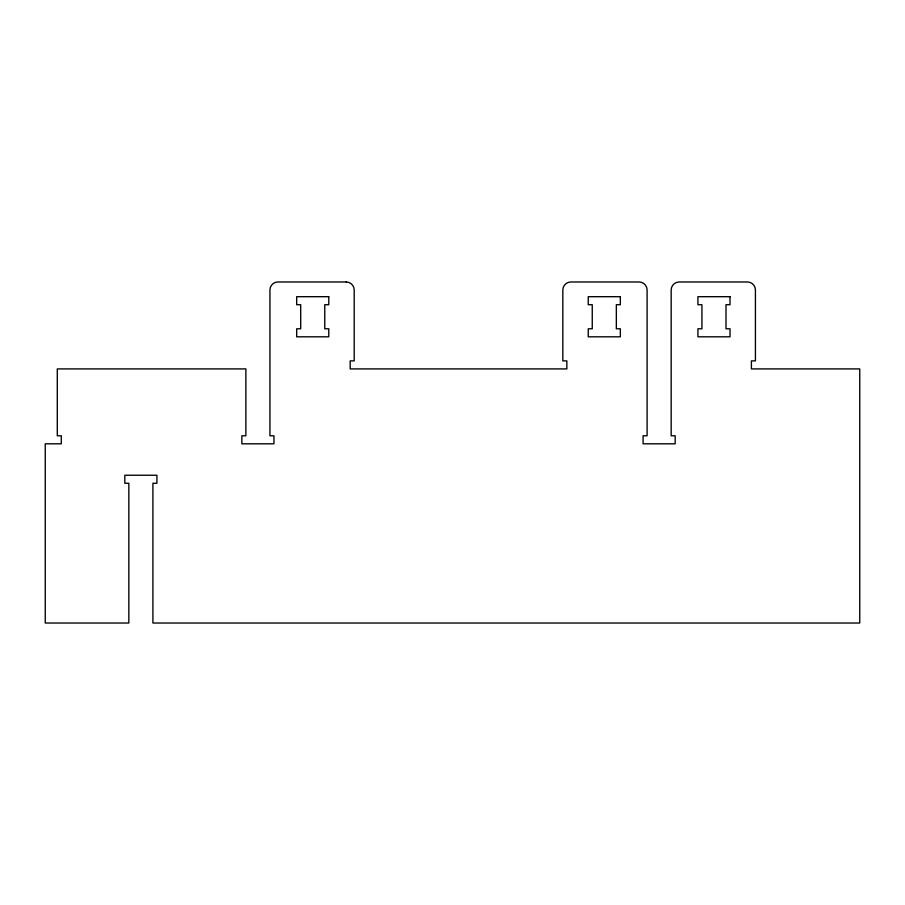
<?xml version="1.0" encoding="UTF-8"?>
<svg xmlns="http://www.w3.org/2000/svg" width="905" height="905" viewBox="0 0 905 905"><rect width="100%" height="100%" fill="white"/><g stroke="black" fill="none" stroke-linecap="round" stroke-linejoin="round"><path stroke-width="1.36" d="M346.174 281.975L277.959 281.975A8.021 8.021 0 0 0 269.939 289.996L269.939 435.78L273.955 435.78L273.955 443.812L241.85 443.812L241.85 435.78L245.866 435.78L245.866 368.912L57.287 368.912L57.287 435.78L61.302 435.78L61.302 443.812L45.25 443.812L45.25 623.025L128.838 623.025L128.838 483.259L124.822 483.259L124.822 475.238L156.927 475.238L156.927 483.259L152.911 483.259L152.911 623.025L859.75 623.025L859.75 368.912L751.41 368.912L751.41 360.88L755.426 360.88L755.426 289.996A8.021 8.021 0 0 0 747.406 281.975L679.191 281.975A8.021 8.021 0 0 0 671.171 289.996L671.171 435.78L675.175 435.78L675.175 443.812L643.082 443.812L643.082 435.78L647.098 435.78L647.098 289.996A8.021 8.021 0 0 0 639.066 281.975L570.863 281.975A8.021 8.021 0 0 0 562.831 289.996L562.831 360.88L566.847 360.88L566.847 368.912L350.178 368.912L350.178 360.88L354.194 360.88L354.194 289.996A8.021 8.021 0 0 0 346.174 281.975M328.786 296.693L296.682 296.693L296.682 304.714L300.698 304.714L300.698 328.786L296.682 328.786L296.682 336.807L328.786 336.807L328.786 328.786L324.771 328.786L324.771 304.714L328.786 304.714L328.786 296.693M620.344 296.693L588.25 296.693L588.25 304.714L592.255 304.714L592.255 328.786L588.25 328.786L588.25 336.807L620.344 336.807L620.344 328.786L616.339 328.786L616.339 304.714L620.344 304.714L620.344 296.693M730.018 296.693L697.913 296.693L697.913 304.714L701.929 304.714L701.929 328.786L697.913 328.786L697.913 336.807L730.018 336.807L730.018 328.786L726.002 328.786L726.002 304.714L730.018 304.714L730.018 296.693"/></g></svg>
